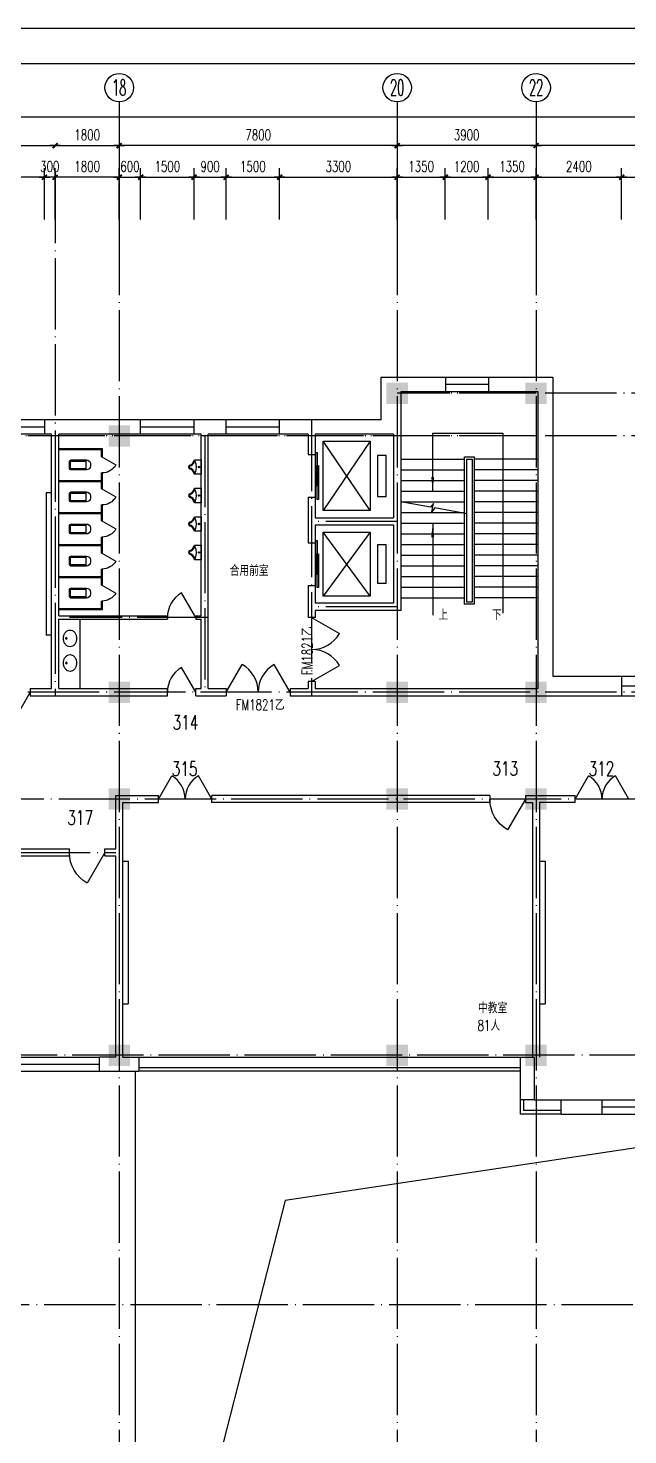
# Model space of a CAD drawing. Extents: x 165127 to 1058185, y 60808 to 144908.
# Drawn here: x 606967 to 623798, y 105391 to 144908 of the extents above; entities that cross this region are included whole.
import ezdxf
from ezdxf.enums import TextEntityAlignment as Align

# ---------------------------------------------------------------- set-up
doc = ezdxf.new("R2010")
doc.units = 0
doc.header["$LTSCALE"] = 1000
doc.linetypes.add('DOTE', pattern=[2.42, 2, -0.2, 0.02, -0.2])
doc.layers.get('0').update_dxf_attribs({"linetype": 'CONTINUOUS'})
doc.layers.get('DEFPOINTS').update_dxf_attribs({"linetype": 'CONTINUOUS'})
for name, color, linetype in [('AXIS', 3, 'CONTINUOUS'), ('AXIS_TEXT', 7, 'CONTINUOUS'), ('COLUMN', 7, 'CONTINUOUS'), ('DOTE', 1, 'DOTE'), ('LVTRY', 6, 'CONTINUOUS'), ('LVTRY_WINDOW', 7, 'CONTINUOUS'), ('PUB_DIM', 3, 'CONTINUOUS'), ('PUB_TEXT', 7, 'CONTINUOUS'), ('ROOF', 4, 'CONTINUOUS'), ('STAIR', 3, 'CONTINUOUS'), ('WALL', 255, 'CONTINUOUS'), ('WINDOW', 2, 'CONTINUOUS'), ('WINDOW_TEXT', 7, 'CONTINUOUS'), ('面积注记', 7, 'CONTINUOUS')]:
    doc.layers.add(name, color=color, linetype=linetype)
doc.styles.add('_HZTXT', font='romans.shx', dxfattribs={"width": 0.7, "bigfont": 'z.shx'})
doc.styles.add('COMPLEX', font='COMPLEX')
doc.styles.add('DIM_FONT', font='SIMPLEX.shx', dxfattribs={"width": 0.7})
doc.styles.add('SIMPLEX', font='SIMPLEX.SHX')
doc.dimstyles.new('AXIS', dxfattribs={"dimtxt": 300, "dimasz": 1, "dimexe": 250, "dimexo": 300, "dimgap": 150, "dimtad": 1, "dimdec": 0, "dimdsep": 46, "dimtxsty": 'DIM_FONT', "dimblk": '_DIMX', "dimcen": 2.5, "dimse1": 1, "dimse2": 1, "dimclrt": 7, "dimadec": 0, "dimazin": 0, "dimtfac": 1, "dimtdec": 0, "dimtix": 1, "dimtmove": 2, "dimatfit": 3, "dimldrblk": '_DIMX', "dimfxl": 1, "dimarcsym": 0})
doc.dimstyles.new('DIMB', dxfattribs={"dimtxt": 300, "dimasz": 1, "dimexe": 250, "dimexo": 300, "dimgap": 150, "dimtad": 1, "dimdec": 0, "dimdsep": 46, "dimtxsty": 'DIM_FONT', "dimblk": '_DIMX', "dimcen": 2.5, "dimse2": 1, "dimclrt": 7, "dimadec": 0, "dimazin": 0, "dimtfac": 1, "dimtdec": 0, "dimtix": 1, "dimtmove": 2, "dimatfit": 3, "dimldrblk": '_DIMX', "dimfxl": 1, "dimarcsym": 0})
doc.dimstyles.new('DIMN', dxfattribs={"dimtxt": 300, "dimasz": 1, "dimexe": 250, "dimexo": 300, "dimgap": 150, "dimtad": 1, "dimdec": 0, "dimdsep": 46, "dimtxsty": 'DIM_FONT', "dimblk": '_DIMX', "dimcen": 2.5, "dimclrt": 7, "dimadec": 0, "dimazin": 0, "dimtfac": 1, "dimtdec": 0, "dimtix": 1, "dimtmove": 2, "dimatfit": 3, "dimldrblk": '_DIMX', "dimfxl": 1, "dimarcsym": 0})

# ---------------------------------------------------------------- blocks, each defined once
blk = doc.blocks.new('_DBLK')
blk.add_line((-0.5, 0), (0, -0.866))
blk.add_arc((-0.5, 0), 1, 300, 0)
at = {"layer": 'WINDOW_TEXT', "style": 'SIMPLEX', "flags": 9}
blk.add_attdef('A', text='', height=1, dxfattribs=at).set_placement((0, 1.5), align=Align.MIDDLE)
blk = doc.blocks.new('_FZH')
blk.add_solid([(-0.5, -0.5), (0.5, -0.5), (-0.5, 0.5), (0.5, 0.5)])
blk = doc.blocks.new('_LV8')
for p, q in [((-205, 0), (205, 0)), ((-205, -191), (-205, 0)), ((205, 0), (205, -191))]:
    blk.add_line(p, q)
blk.add_circle((0, -60), 20)
for centre, radius, start, end in [((-243, -391), 203, 19.2639, 79.2894), ((-152, -175), 10, 114.1084, 248.1394), ((5, -526), 395, 66.6675, 114.1084), ((-243, -401), 233, 19.2639, 68.1394), ((0, -306), 54, 199.2639, 269.7777), ((0, -316), 24, 199.2639, 269.4998), ((0, -306), 54, 270.2223, 340.7361), ((0, -316), 24, 270.5002, 340.7361), ((243, -401), 233, 110.4941, 160.7361), ((243, -391), 203, 100.7106, 160.7361), ((158, -173), 10, 290.4941, 66.6675)]:
    blk.add_arc(centre, radius, start, end)
blk = doc.blocks.new('_LV6')
for p, q in [((-140, -340), (-140, -780)), ((-110, -340), (-110, -770)), ((100, -300), (-100, -300)), ((100, -330), (-100, -330)), ((110, -770), (110, -340)), ((140, -780), (140, -340)), ((140, -770), (-140, -770)), ((-30, -890), (30, -890))]:
    blk.add_line(p, q)
for centre, radius, start, end in [((-100, -340), 40, 90, 180), ((-100, -340), 10, 90, 180), ((100, -340), 40, 0, 90), ((100, -340), 10, 0, 90), ((-30, -780), 110, 180, 270), ((30, -780), 110, 270, 0)]:
    blk.add_arc(centre, radius, start, end)
blk = doc.blocks.new('_LV4')
blk.add_lwpolyline([(0, -520, 0.078966), (92, -505, 0.088152), (166, -466, 0.105269), (218, -403, 0.121685), (235, -335, 0.121685), (218, -267, 0.105269), (166, -204, 0.088152), (92, -165, 0.078966), (0, -150, 0.078966), (-92, -165, 0.088152), (-166, -204, 0.105269), (-218, -267, 0.121685), (-235, -335, 0.121685), (-218, -403, 0.105269), (-166, -466, 0.088152), (-92, -505, 0.078966)], format="xyb", close=True)
blk.add_circle((0, -230), 20)
blk = doc.blocks.new('_DBLK1')
for p, q in [((-0.5, 0), (-0.25, -0.433)), ((0.5, 0), (0.25, -0.433))]:
    blk.add_line(p, q)
for centre, start, end in [((-0.5, 0), 300, 0), ((0.5, 0), 180, 240)]:
    blk.add_arc(centre, 0.5, start, end)
at = {"layer": 'WINDOW_TEXT', "style": 'SIMPLEX', "flags": 9}
blk.add_attdef('A', text='', height=1, dxfattribs=at).set_placement((0, 1.5), align=Align.MIDDLE)
blk = doc.blocks.new('_LIFTD')
for points in [[(-0.548, -0.602), (-0.548, -0.774), (0.241, -0.774), (0.241, -0.602), (-0.548, -0.602)], [(-0.241, -0.784), (-0.241, -0.955), (0.548, -0.955), (0.548, -0.784), (-0.241, -0.784)]]:
    blk.add_lwpolyline(points)
blk = doc.blocks.new('A$C34131D43')
at = {"color": 243}
blk.add_line((0, 84100), (160900, 84100), dxfattribs=at)
at = {"color": 244}
blk.add_line((159900, 83100), (2500, 83100), dxfattribs=at)
blk = doc.blocks.new('_AXISO')
blk.add_circle((0, 0), 0.5)
at = {"layer": 'AXIS_TEXT', "style": 'COMPLEX', "width": 1.041667}
blk.add_attdef('A', text='', height=0.56, dxfattribs=at).set_placement((-0.25, -0.28), (0.25, -0.28), align=Align.FIT)
blk = doc.blocks.new('_DIMX')
blk.add_line((-150, 0), (150, 0))
at = {"const_width": 50}
blk.add_lwpolyline([(-70, -70), (70, 70)], dxfattribs=at)
blk = doc.blocks.new('*D608')
at = {"color": 0, "linetype": 'ByBlock'}
blk.add_line((715428, 196199), (707630, 196199), dxfattribs=at)
at = {"layer": 'DEFPOINTS', "color": 0, "linetype": 'ByBlock'}
for p in [(707629, 196199), (707629, 193999), (715429, 193999)]:
    blk.add_point(p, dxfattribs=at)
at = {"color": 0, "linetype": 'ByBlock', "rotation": 180}
blk.add_blockref('_DIMX', (707629, 196199), dxfattribs=at)
at = {"color": 0, "linetype": 'ByBlock'}
blk.add_blockref('_DIMX', (715429, 196199), dxfattribs=at)
at = {"color": 7, "linetype": 'ByBlock', "insert": (711529, 196499), "char_height": 300, "attachment_point": 5, "style": 'DIM_FONT'}
blk.add_mtext('7800', dxfattribs=at)
blk = doc.blocks.new('*D609')
at = {"color": 0, "linetype": 'ByBlock'}
blk.add_line((707628, 196199), (703730, 196199), dxfattribs=at)
at = {"layer": 'DEFPOINTS', "color": 0, "linetype": 'ByBlock'}
for p in [(703729, 196199), (703729, 193999), (707629, 193999)]:
    blk.add_point(p, dxfattribs=at)
at = {"color": 0, "linetype": 'ByBlock', "rotation": 180}
blk.add_blockref('_DIMX', (703729, 196199), dxfattribs=at)
at = {"color": 0, "linetype": 'ByBlock'}
blk.add_blockref('_DIMX', (707629, 196199), dxfattribs=at)
at = {"color": 7, "linetype": 'ByBlock', "insert": (705679, 196499), "char_height": 300, "attachment_point": 5, "style": 'DIM_FONT'}
blk.add_mtext('3900', dxfattribs=at)
blk = doc.blocks.new('*D610')
at = {"color": 0, "linetype": 'ByBlock'}
blk.add_line((703728, 196199), (695930, 196199), dxfattribs=at)
at = {"layer": 'DEFPOINTS', "color": 0, "linetype": 'ByBlock'}
for p in [(695929, 196199), (695929, 193999), (703729, 193999)]:
    blk.add_point(p, dxfattribs=at)
at = {"color": 0, "linetype": 'ByBlock', "rotation": 180}
blk.add_blockref('_DIMX', (695929, 196199), dxfattribs=at)
at = {"color": 0, "linetype": 'ByBlock'}
blk.add_blockref('_DIMX', (703729, 196199), dxfattribs=at)
at = {"color": 7, "linetype": 'ByBlock', "insert": (699829, 196499), "char_height": 300, "attachment_point": 5, "style": 'DIM_FONT'}
blk.add_mtext('7800', dxfattribs=at)
blk = doc.blocks.new('*D621')
at = {"color": 0, "linetype": 'ByBlock'}
for p, q in [((620479, 194299), (620479, 197249)), ((746779, 194299), (746779, 197249)), ((746778, 196999), (620480, 196999))]:
    blk.add_line(p, q, dxfattribs=at)
at = {"layer": 'DEFPOINTS', "color": 0, "linetype": 'ByBlock'}
for p in [(620479, 196999), (620479, 193999), (746779, 193999)]:
    blk.add_point(p, dxfattribs=at)
at = {"color": 0, "linetype": 'ByBlock', "rotation": 180}
blk.add_blockref('_DIMX', (620479, 196999), dxfattribs=at)
at = {"color": 0, "linetype": 'ByBlock'}
blk.add_blockref('_DIMX', (746779, 196999), dxfattribs=at)
at = {"color": 7, "linetype": 'ByBlock', "insert": (683629, 197299), "char_height": 300, "attachment_point": 5, "style": 'DIM_FONT'}
blk.add_mtext('126300', dxfattribs=at)
blk = doc.blocks.new('*D702')
at = {"color": 0, "linetype": 'ByBlock'}
blk.add_line((688130, 196199), (694128, 196199), dxfattribs=at)
at = {"layer": 'DEFPOINTS', "color": 0, "linetype": 'ByBlock'}
for p in [(694129, 196199), (688129, 193999), (694129, 193999)]:
    blk.add_point(p, dxfattribs=at)
at = {"color": 0, "linetype": 'ByBlock', "rotation": 180}
blk.add_blockref('_DIMX', (688129, 196199), dxfattribs=at)
at = {"color": 0, "linetype": 'ByBlock'}
blk.add_blockref('_DIMX', (694129, 196199), dxfattribs=at)
at = {"color": 7, "linetype": 'ByBlock', "insert": (691129, 196499), "char_height": 300, "attachment_point": 5, "style": 'DIM_FONT'}
blk.add_mtext('6000', dxfattribs=at)
blk = doc.blocks.new('*D703')
at = {"color": 0, "linetype": 'ByBlock'}
blk.add_line((694130, 196199), (695928, 196199), dxfattribs=at)
at = {"layer": 'DEFPOINTS', "color": 0, "linetype": 'ByBlock'}
for p in [(695929, 196199), (694129, 193999), (695929, 193999)]:
    blk.add_point(p, dxfattribs=at)
at = {"color": 0, "linetype": 'ByBlock', "rotation": 180}
blk.add_blockref('_DIMX', (694129, 196199), dxfattribs=at)
at = {"color": 0, "linetype": 'ByBlock'}
blk.add_blockref('_DIMX', (695929, 196199), dxfattribs=at)
at = {"color": 7, "linetype": 'ByBlock', "insert": (695029, 196499), "char_height": 300, "attachment_point": 5, "style": 'DIM_FONT'}
blk.add_mtext('1800', dxfattribs=at)
blk = doc.blocks.new('*D704')
at = {"color": 0, "linetype": 'ByBlock'}
for p, q in [((695928, 195313), (694130, 195313)), ((695929, 194122), (695929, 195563))]:
    blk.add_line(p, q, dxfattribs=at)
at = {"layer": 'DEFPOINTS', "color": 0, "linetype": 'ByBlock'}
for p in [(694129, 195313), (694129, 193822), (695929, 193822)]:
    blk.add_point(p, dxfattribs=at)
at = {"color": 0, "linetype": 'ByBlock', "rotation": 180}
blk.add_blockref('_DIMX', (694129, 195313), dxfattribs=at)
at = {"color": 0, "linetype": 'ByBlock'}
blk.add_blockref('_DIMX', (695929, 195313), dxfattribs=at)
at = {"color": 7, "linetype": 'ByBlock', "insert": (695029, 195613), "char_height": 300, "attachment_point": 5, "style": 'DIM_FONT'}
blk.add_mtext('1800', dxfattribs=at)
blk = doc.blocks.new('*D705')
at = {"color": 0, "linetype": 'ByBlock'}
for p, q in [((696529, 194122), (696529, 195563)), ((696530, 195313), (698028, 195313)), ((698029, 194122), (698029, 195563))]:
    blk.add_line(p, q, dxfattribs=at)
at = {"layer": 'DEFPOINTS', "color": 0, "linetype": 'ByBlock'}
for p in [(698029, 195313), (696529, 193822), (698029, 193822)]:
    blk.add_point(p, dxfattribs=at)
at = {"color": 0, "linetype": 'ByBlock', "rotation": 180}
blk.add_blockref('_DIMX', (696529, 195313), dxfattribs=at)
at = {"color": 0, "linetype": 'ByBlock'}
blk.add_blockref('_DIMX', (698029, 195313), dxfattribs=at)
at = {"color": 7, "linetype": 'ByBlock', "insert": (697279, 195613), "char_height": 300, "attachment_point": 5, "style": 'DIM_FONT'}
blk.add_mtext('1500', dxfattribs=at)
blk = doc.blocks.new('*D706')
at = {"color": 0, "linetype": 'ByBlock'}
for p, q in [((698029, 194122), (698029, 195563)), ((698030, 195313), (698928, 195313)), ((698929, 194122), (698929, 195563))]:
    blk.add_line(p, q, dxfattribs=at)
at = {"layer": 'DEFPOINTS', "color": 0, "linetype": 'ByBlock'}
for p in [(698929, 195313), (698029, 193822), (698929, 193822)]:
    blk.add_point(p, dxfattribs=at)
at = {"color": 0, "linetype": 'ByBlock', "rotation": 180}
blk.add_blockref('_DIMX', (698029, 195313), dxfattribs=at)
at = {"color": 0, "linetype": 'ByBlock'}
blk.add_blockref('_DIMX', (698929, 195313), dxfattribs=at)
at = {"color": 7, "linetype": 'ByBlock', "insert": (698479, 195613), "char_height": 300, "attachment_point": 5, "style": 'DIM_FONT'}
blk.add_mtext('900', dxfattribs=at)
blk = doc.blocks.new('*D707')
at = {"color": 0, "linetype": 'ByBlock'}
for p, q in [((698929, 194122), (698929, 195563)), ((698930, 195313), (700428, 195313)), ((700429, 194122), (700429, 195563))]:
    blk.add_line(p, q, dxfattribs=at)
at = {"layer": 'DEFPOINTS', "color": 0, "linetype": 'ByBlock'}
for p in [(700429, 195313), (698929, 193822), (700429, 193822)]:
    blk.add_point(p, dxfattribs=at)
at = {"color": 0, "linetype": 'ByBlock', "rotation": 180}
blk.add_blockref('_DIMX', (698929, 195313), dxfattribs=at)
at = {"color": 0, "linetype": 'ByBlock'}
blk.add_blockref('_DIMX', (700429, 195313), dxfattribs=at)
at = {"color": 7, "linetype": 'ByBlock', "insert": (699679, 195613), "char_height": 300, "attachment_point": 5, "style": 'DIM_FONT'}
blk.add_mtext('1500', dxfattribs=at)
blk = doc.blocks.new('*D708')
at = {"color": 0, "linetype": 'ByBlock'}
for p, q in [((700429, 194122), (700429, 195563)), ((700430, 195313), (703728, 195313)), ((703729, 194122), (703729, 195563))]:
    blk.add_line(p, q, dxfattribs=at)
at = {"layer": 'DEFPOINTS', "color": 0, "linetype": 'ByBlock'}
for p in [(703729, 195313), (700429, 193822), (703729, 193822)]:
    blk.add_point(p, dxfattribs=at)
at = {"color": 0, "linetype": 'ByBlock', "rotation": 180}
blk.add_blockref('_DIMX', (700429, 195313), dxfattribs=at)
at = {"color": 0, "linetype": 'ByBlock'}
blk.add_blockref('_DIMX', (703729, 195313), dxfattribs=at)
at = {"color": 7, "linetype": 'ByBlock', "insert": (702079, 195613), "char_height": 300, "attachment_point": 5, "style": 'DIM_FONT'}
blk.add_mtext('3300', dxfattribs=at)
blk = doc.blocks.new('*D709')
at = {"color": 0, "linetype": 'ByBlock'}
for p, q in [((703729, 194122), (703729, 195563)), ((703730, 195313), (705078, 195313)), ((705079, 194122), (705079, 195563))]:
    blk.add_line(p, q, dxfattribs=at)
at = {"layer": 'DEFPOINTS', "color": 0, "linetype": 'ByBlock'}
for p in [(705079, 195313), (703729, 193822), (705079, 193822)]:
    blk.add_point(p, dxfattribs=at)
at = {"color": 0, "linetype": 'ByBlock', "rotation": 180}
blk.add_blockref('_DIMX', (703729, 195313), dxfattribs=at)
at = {"color": 0, "linetype": 'ByBlock'}
blk.add_blockref('_DIMX', (705079, 195313), dxfattribs=at)
at = {"color": 7, "linetype": 'ByBlock', "insert": (704404, 195613), "char_height": 300, "attachment_point": 5, "style": 'DIM_FONT'}
blk.add_mtext('1350', dxfattribs=at)
blk = doc.blocks.new('*D710')
at = {"color": 0, "linetype": 'ByBlock'}
for p, q in [((705079, 194122), (705079, 195563)), ((705080, 195313), (706278, 195313)), ((706279, 194122), (706279, 195563))]:
    blk.add_line(p, q, dxfattribs=at)
at = {"layer": 'DEFPOINTS', "color": 0, "linetype": 'ByBlock'}
for p in [(706279, 195313), (705079, 193822), (706279, 193822)]:
    blk.add_point(p, dxfattribs=at)
at = {"color": 0, "linetype": 'ByBlock', "rotation": 180}
blk.add_blockref('_DIMX', (705079, 195313), dxfattribs=at)
at = {"color": 0, "linetype": 'ByBlock'}
blk.add_blockref('_DIMX', (706279, 195313), dxfattribs=at)
at = {"color": 7, "linetype": 'ByBlock', "insert": (705679, 195613), "char_height": 300, "attachment_point": 5, "style": 'DIM_FONT'}
blk.add_mtext('1200', dxfattribs=at)
blk = doc.blocks.new('*D711')
at = {"color": 0, "linetype": 'ByBlock'}
for p, q in [((706279, 194122), (706279, 195563)), ((706280, 195313), (707628, 195313)), ((707629, 194122), (707629, 195563))]:
    blk.add_line(p, q, dxfattribs=at)
at = {"layer": 'DEFPOINTS', "color": 0, "linetype": 'ByBlock'}
for p in [(707629, 195313), (706279, 193822), (707629, 193822)]:
    blk.add_point(p, dxfattribs=at)
at = {"color": 0, "linetype": 'ByBlock', "rotation": 180}
blk.add_blockref('_DIMX', (706279, 195313), dxfattribs=at)
at = {"color": 0, "linetype": 'ByBlock'}
blk.add_blockref('_DIMX', (707629, 195313), dxfattribs=at)
at = {"color": 7, "linetype": 'ByBlock', "insert": (706954, 195613), "char_height": 300, "attachment_point": 5, "style": 'DIM_FONT'}
blk.add_mtext('1350', dxfattribs=at)
blk = doc.blocks.new('*D712')
at = {"color": 0, "linetype": 'ByBlock'}
for p, q in [((707629, 194122), (707629, 195563)), ((707630, 195313), (710028, 195313)), ((710029, 194122), (710029, 195563))]:
    blk.add_line(p, q, dxfattribs=at)
at = {"layer": 'DEFPOINTS', "color": 0, "linetype": 'ByBlock'}
for p in [(710029, 195313), (707629, 193822), (710029, 193822)]:
    blk.add_point(p, dxfattribs=at)
at = {"color": 0, "linetype": 'ByBlock', "rotation": 180}
blk.add_blockref('_DIMX', (707629, 195313), dxfattribs=at)
at = {"color": 0, "linetype": 'ByBlock'}
blk.add_blockref('_DIMX', (710029, 195313), dxfattribs=at)
at = {"color": 7, "linetype": 'ByBlock', "insert": (708829, 195613), "char_height": 300, "attachment_point": 5, "style": 'DIM_FONT'}
blk.add_mtext('2400', dxfattribs=at)
blk = doc.blocks.new('*D713')
at = {"color": 0, "linetype": 'ByBlock'}
for p, q in [((710029, 194122), (710029, 195563)), ((710030, 195313), (714228, 195313)), ((714229, 194122), (714229, 195563))]:
    blk.add_line(p, q, dxfattribs=at)
at = {"layer": 'DEFPOINTS', "color": 0, "linetype": 'ByBlock'}
for p in [(714229, 195313), (710029, 193822), (714229, 193822)]:
    blk.add_point(p, dxfattribs=at)
at = {"color": 0, "linetype": 'ByBlock', "rotation": 180}
blk.add_blockref('_DIMX', (710029, 195313), dxfattribs=at)
at = {"color": 0, "linetype": 'ByBlock'}
blk.add_blockref('_DIMX', (714229, 195313), dxfattribs=at)
at = {"color": 7, "linetype": 'ByBlock', "insert": (712129, 195613), "char_height": 300, "attachment_point": 5, "style": 'DIM_FONT'}
blk.add_mtext('4200', dxfattribs=at)
blk = doc.blocks.new('*D733')
at = {"color": 0, "linetype": 'ByBlock'}
for p, q in [((695928, 195313), (695927, 195313)), ((695929, 195313), (696529, 195313)), ((696530, 195313), (696531, 195313))]:
    blk.add_line(p, q, dxfattribs=at)
at = {"layer": 'DEFPOINTS', "color": 0, "linetype": 'ByBlock'}
for p in [(696529, 195313), (695929, 193822), (696529, 193822)]:
    blk.add_point(p, dxfattribs=at)
at = {"color": 0, "linetype": 'ByBlock'}
blk.add_blockref('_DIMX', (695929, 195313), dxfattribs=at)
at = {"color": 0, "linetype": 'ByBlock', "rotation": 180}
blk.add_blockref('_DIMX', (696529, 195313), dxfattribs=at)
at = {"color": 7, "linetype": 'ByBlock', "insert": (696229, 195613), "char_height": 300, "attachment_point": 5, "style": 'DIM_FONT'}
blk.add_mtext('600', dxfattribs=at)
blk = doc.blocks.new('*D735')
at = {"color": 0, "linetype": 'ByBlock'}
for p, q in [((876468, 140721), (876467, 140721)), ((876469, 139530), (876469, 140971)), ((876769, 140721), (876469, 140721)), ((876769, 139530), (876769, 140971)), ((876770, 140721), (876771, 140721))]:
    blk.add_line(p, q, dxfattribs=at)
at = {"layer": 'DEFPOINTS', "color": 0, "linetype": 'ByBlock'}
for p in [(876469, 140721), (876469, 139230), (876769, 139230)]:
    blk.add_point(p, dxfattribs=at)
at = {"color": 0, "linetype": 'ByBlock'}
blk.add_blockref('_DIMX', (876469, 140721), dxfattribs=at)
at = {"color": 0, "linetype": 'ByBlock', "rotation": 180}
blk.add_blockref('_DIMX', (876769, 140721), dxfattribs=at)
at = {"color": 7, "linetype": 'ByBlock', "insert": (876619, 141021), "char_height": 300, "attachment_point": 5, "style": 'DIM_FONT'}
blk.add_mtext('300', dxfattribs=at)
blk = doc.blocks.new('_WBLK')
for p, q in [((-0.5, 0.5), (0.5, 0.5)), ((-0.5, 0), (0.5, 0)), ((-0.5, -0.5), (0.5, -0.5))]:
    blk.add_line(p, q)
at = {"layer": 'WINDOW_TEXT', "style": 'SIMPLEX', "flags": 9}
blk.add_attdef('A', text='', height=1, dxfattribs=at).set_placement((0, 1.5), align=Align.MIDDLE)
blk = doc.blocks.new('_ARROW')
blk.add_solid([(0, 0), (-1, 0.1), (-1, -0.1)])
blk = doc.blocks.new('*D886')
at = {"color": 0, "linetype": 'ByBlock'}
for p, q in [((872569, 139530), (872569, 140971)), ((876468, 140721), (872570, 140721)), ((876469, 139530), (876469, 140971))]:
    blk.add_line(p, q, dxfattribs=at)
at = {"layer": 'DEFPOINTS', "color": 0, "linetype": 'ByBlock'}
for p in [(872569, 140721), (872569, 139230), (876469, 139230)]:
    blk.add_point(p, dxfattribs=at)
at = {"color": 0, "linetype": 'ByBlock', "rotation": 180}
blk.add_blockref('_DIMX', (872569, 140721), dxfattribs=at)
at = {"color": 0, "linetype": 'ByBlock'}
blk.add_blockref('_DIMX', (876469, 140721), dxfattribs=at)
at = {"color": 7, "linetype": 'ByBlock', "insert": (874519, 141021), "char_height": 300, "attachment_point": 5, "style": 'DIM_FONT'}
blk.add_mtext('3900', dxfattribs=at)

msp = doc.modelspace()

# ---------------------------------------------------------------- linework, layer by layer
at = {"layer": 'AXIS'}
for p, q in [((609523.4, 142836.6), (609523.4, 139407.6)), ((617323.4, 142836.6), (617323.4, 139407.6)), ((621223.4, 142836.6), (621223.4, 139407.6))]:
    msp.add_line(p, q, dxfattribs=at)
at = {"layer": 'DOTE'}
for p, q in [((607723.4, 140865.6), (607723.4, 126153.1)), ((609523.4, 139407.6), (609523.4, 71351.8)), ((617323.4, 139407.6), (617323.4, 71084.4)), ((621223.4, 139407.6), (621223.4, 71084.4)), ((621223.4, 134653.1), (617323.4, 134653.1)), ((664620, 134653.1), (617323.4, 134653.1)), ((614923.4, 133903.1), (614923.4, 126153.1)), ((621223.4, 133453.1), (597223.4, 133453.1)), ((664620, 133453.1), (597223.4, 133453.1)), ((611923.4, 133453.1), (611923.4, 126253.1)), ((617323.4, 131053.1), (614923.4, 131053.1)), ((617323.4, 128653.1), (614923.4, 128653.1)), ((612023.4, 128353.1), (608123.4, 128353.1)), ((664620, 126253.1), (597223.4, 126253.1)), ((646123.4, 123253.1), (597223.4, 123253.1)), ((584923.4, 121753.1), (609423.4, 121753.1)), ((636823.4, 116053.1), (597223.4, 116053.1)), ((529976.8, 109053.1), (664620, 109053.1))]:
    msp.add_line(p, q, dxfattribs=at)
at = {"layer": 'LVTRY'}
for p, q in [((607823.4, 133103.1), (609053.4, 133103.1)), ((607823.4, 133073.1), (609023.4, 133073.1)), ((609023.4, 132863.1), (609023.4, 133073.1)), ((609023.4, 132863.1), (609053.4, 132863.1)), ((609053.4, 132863.1), (609053.4, 133103.1)), ((609023.4, 132413.1), (609053.4, 132413.1)), ((609023.4, 132203.1), (609023.4, 132413.1)), ((609053.4, 131963.1), (609053.4, 132413.1)), ((607823.4, 132203.1), (609023.4, 132203.1)), ((607823.4, 132173.1), (609023.4, 132173.1)), ((609023.4, 131963.1), (609023.4, 132173.1)), ((609023.4, 131963.1), (609053.4, 131963.1)), ((607823.4, 131303.1), (609023.4, 131303.1)), ((607823.4, 131273.1), (609023.4, 131273.1)), ((609023.4, 131303.1), (609023.4, 131513.1)), ((609023.4, 131513.1), (609053.4, 131513.1)), ((609023.4, 131063.1), (609023.4, 131273.1)), ((609053.4, 131063.1), (609053.4, 131513.1)), ((609023.4, 131063.1), (609053.4, 131063.1)), ((609023.4, 130403.1), (609023.4, 130613.1)), ((609023.4, 130613.1), (609053.4, 130613.1)), ((609053.4, 130403.1), (609053.4, 130613.1)), ((609053.4, 130163.1), (609053.4, 130613.1)), ((607823.4, 130403.1), (609023.4, 130403.1)), ((607823.4, 130373.1), (609023.4, 130373.1)), ((609023.4, 130163.1), (609023.4, 130373.1)), ((609023.4, 130163.1), (609053.4, 130163.1)), ((609023.4, 129503.1), (609023.4, 129713.1)), ((609023.4, 129713.1), (609053.4, 129713.1)), ((609053.4, 129503.1), (609053.4, 129713.1)), ((609053.4, 129263.1), (609053.4, 129713.1)), ((607823.4, 129503.1), (609023.4, 129503.1)), ((607823.4, 129473.1), (609023.4, 129473.1)), ((609023.4, 129263.1), (609023.4, 129473.1)), ((609023.4, 129263.1), (609053.4, 129263.1)), ((607823.4, 128603.1), (609023.4, 128603.1)), ((607823.4, 128573.1), (609053.4, 128573.1)), ((609023.4, 128603.1), (609023.4, 128813.1)), ((609023.4, 128813.1), (609053.4, 128813.1)), ((609053.4, 128573.1), (609053.4, 128813.1)), ((608423.4, 126353.1), (608423.4, 128303.1))]:
    msp.add_line(p, q, dxfattribs=at)
at = {"layer": 'PUB_DIM'}
for points in [[(618320.6, 131903.1), (618320.6, 133528.4), (620285.4, 133528.4), (620285.4, 128476.1)], [(618320.6, 131003.1), (618320.6, 128419.4)]]:
    msp.add_lwpolyline(points, dxfattribs=at)
at = {"layer": 'ROOF'}
msp.add_line((609973.1, 115603.1), (609973.1, 85003.1), dxfattribs=at)
at = {"layer": 'STAIR'}
for p, q in [((615243.4, 133303.1), (616563.4, 133303.1)), ((616563.4, 133303.1), (615243.4, 131353.1)), ((616563.4, 131353.1), (615243.4, 133303.1)), ((615243.4, 131353.1), (615243.4, 133303.1)), ((616563.4, 133303.1), (616563.4, 131353.1)), ((615023.4, 132928.1), (615023.4, 131728.1)), ((616783.4, 131740.6), (616783.4, 132915.6)), ((616783.4, 132915.6), (617003.4, 132915.6)), ((617003.4, 132915.6), (617003.4, 131740.6)), ((617425.6, 132803.1), (619215.6, 132803.1)), ((619215.6, 128724.9), (619215.6, 132863.1)), ((619215.6, 132863.1), (619485.6, 132863.1)), ((619275.6, 128784.9), (619275.6, 132803.1)), ((619275.6, 132803.1), (619425.6, 132803.1)), ((619425.6, 132803.1), (619425.6, 128784.9)), ((619485.6, 132863.1), (619485.6, 128724.9)), ((621275.6, 132803.1), (619485.6, 132803.1)), ((617425.6, 132503.1), (619215.6, 132503.1)), ((621275.6, 132503.1), (619485.6, 132503.1)), ((617425.6, 132203.1), (619215.6, 132203.1)), ((621275.6, 132203.1), (619485.6, 132203.1)), ((617003.4, 131740.6), (616783.4, 131740.6)), ((618260.5, 131450.1), (617423.4, 131600.6)), ((617425.6, 131903.1), (619215.6, 131903.1)), ((617425.6, 131603.1), (619215.6, 131603.1)), ((621275.6, 131903.1), (619485.6, 131903.1)), ((621275.6, 131603.1), (619485.6, 131603.1)), ((616563.4, 131353.1), (615243.4, 131353.1)), ((617425.6, 131303.1), (619215.6, 131303.1)), ((618340.7, 131557.6), (618260.5, 131450.1)), ((618298.3, 131321.4), (618340.7, 131557.6)), ((618378.6, 131428.9), (618298.3, 131321.4)), ((619275.6, 131267.6), (618378.6, 131428.9)), ((621275.6, 131303.1), (619485.6, 131303.1)), ((617425.6, 131003.1), (619215.6, 131003.1)), ((621275.6, 131003.1), (619485.6, 131003.1)), ((615023.4, 130453.1), (615023.4, 129253.1)), ((616563.4, 130753.1), (615243.4, 128953.1)), ((616563.4, 128953.1), (615243.4, 130753.1)), ((615243.4, 128953.1), (615243.4, 130753.1)), ((615243.4, 130753.1), (616563.4, 130753.1)), ((616563.4, 130753.1), (616563.4, 128953.1)), ((617425.6, 130703.1), (619215.6, 130703.1)), ((621275.6, 130703.1), (619485.6, 130703.1)), ((616783.4, 129303.1), (616783.4, 130403.1)), ((616783.4, 130403.1), (617003.4, 130403.1)), ((617003.4, 130403.1), (617003.4, 129303.1)), ((617425.6, 130403.1), (619215.6, 130403.1)), ((617425.6, 130103.1), (619215.6, 130103.1)), ((621275.6, 130403.1), (619485.6, 130403.1)), ((621275.6, 130103.1), (619485.6, 130103.1)), ((617425.6, 129803.1), (619215.6, 129803.1)), ((621275.6, 129803.1), (619485.6, 129803.1)), ((617003.4, 129303.1), (616783.4, 129303.1)), ((617425.6, 129503.1), (619215.6, 129503.1)), ((621275.6, 129503.1), (619485.6, 129503.1)), ((616563.4, 128953.1), (615243.4, 128953.1)), ((617425.6, 129203.1), (619215.6, 129203.1)), ((617425.6, 128903.1), (619215.6, 128903.1)), ((621275.6, 129203.1), (619485.6, 129203.1)), ((621275.6, 128903.1), (619485.6, 128903.1)), ((619485.6, 128724.9), (619215.6, 128724.9)), ((619425.6, 128784.9), (619275.6, 128784.9))]:
    msp.add_line(p, q, dxfattribs=at)
msp.add_lwpolyline([(645673.4, 116703.1), (614181.3, 111978), (609973.4, 95503.1)], dxfattribs=at)
at = {"layer": 'WALL'}
for p, q in [((616873.4, 133903.1), (616873.4, 135103.1)), ((616873.4, 135103.1), (618683, 135103.1)), ((618683, 135103.1), (618683, 134703.1)), ((619883, 135103.1), (621692.6, 135103.1)), ((619883, 135103.1), (619883, 134703.1)), ((621692.6, 135103.1), (621692.6, 126703.1)), ((617423.4, 134703.1), (617423.4, 128553.1)), ((617423.4, 134703.1), (618683, 134703.1)), ((619883, 134703.1), (621275.6, 134703.1)), ((621275.6, 134703.1), (621275.6, 126353.1)), ((610123.4, 133903.1), (607423.4, 133903.1)), ((607423.4, 133903.1), (607423.4, 133503.1)), ((610123.4, 133503.1), (610123.4, 133903.1)), ((611623.4, 133503.1), (611623.4, 133903.1)), ((612523.4, 133903.1), (611623.4, 133903.1)), ((612523.4, 133503.1), (612523.4, 133903.1)), ((616873.4, 133903.1), (614023.4, 133903.1)), ((614023.4, 133503.1), (614023.4, 133903.1)), ((607623.4, 133503.1), (607423.4, 133503.1)), ((607623.4, 126353.1), (607623.4, 133503.1)), ((607823.4, 128403.1), (607823.4, 133503.1)), ((610123.4, 133503.1), (607823.4, 133503.1)), ((611823.4, 133503.1), (611623.4, 133503.1)), ((611823.4, 128403.1), (611823.4, 133503.1)), ((612023.4, 126353.1), (612023.4, 133503.1)), ((612523.4, 133503.1), (612023.4, 133503.1)), ((614823.4, 133503.1), (614023.4, 133503.1)), ((614823.4, 133503.1), (614823.4, 132928.1)), ((617223.4, 133503.1), (615023.4, 133503.1)), ((615023.4, 133503.1), (615023.4, 132928.1)), ((617223.4, 133503.1), (617223.4, 131153.1)), ((614823.4, 132928.1), (615023.4, 132928.1)), ((614823.4, 131728.1), (614823.4, 130453.1)), ((614823.4, 131728.1), (615023.4, 131728.1)), ((615023.4, 131728.1), (615023.4, 131153.1)), ((615023.4, 131153.1), (617223.4, 131153.1)), ((615023.4, 130953.1), (615023.4, 130453.1)), ((615023.4, 130953.1), (617223.4, 130953.1)), ((617223.4, 130953.1), (617223.4, 128753.1)), ((614823.4, 130453.1), (615023.4, 130453.1)), ((614823.4, 129253.1), (614823.4, 128353.1)), ((614823.4, 129253.1), (615023.4, 129253.1)), ((615023.4, 129253.1), (615023.4, 128753.1)), ((617223.4, 128753.1), (615023.4, 128753.1)), ((615023.4, 128553.1), (615023.4, 128353.1)), ((617423.4, 128553.1), (615023.4, 128553.1)), ((607823.4, 128403.1), (610873.4, 128403.1)), ((607823.4, 126353.1), (607823.4, 128303.1)), ((607823.4, 128303.1), (610873.4, 128303.1)), ((610873.4, 128403.1), (610873.4, 128303.1)), ((611673.4, 128403.1), (611673.4, 128303.1)), ((611673.4, 128403.1), (611823.4, 128403.1)), ((611673.4, 128303.1), (611823.4, 128303.1)), ((611823.4, 126353.1), (611823.4, 128303.1)), ((615023.4, 128353.1), (614823.4, 128353.1)), ((615023.4, 126553.1), (614823.4, 126553.1)), ((614823.4, 126553.1), (614823.4, 126353.1)), ((615025.6, 126553.1), (615025.6, 126353.1)), ((621692.6, 126703.1), (623623.4, 126703.1)), ((623623.4, 126704.3), (623623.4, 126153.1)), ((607023.4, 126353.1), (607023.4, 126153.1)), ((607023.4, 126353.1), (607623.4, 126353.1)), ((607023.4, 126153.1), (607623.4, 126153.1)), ((607623.4, 126153.1), (610873.4, 126153.1)), ((607823.4, 126353.1), (610873.4, 126353.1)), ((610873.4, 126153.1), (610873.4, 126353.1)), ((611673.4, 126153.1), (611673.4, 126353.1)), ((611673.4, 126353.1), (611823.4, 126353.1)), ((611673.4, 126153.1), (612523.4, 126153.1)), ((612023.4, 126353.1), (612523.4, 126353.1)), ((612523.4, 126353.1), (612523.4, 126153.1)), ((614323.4, 126353.1), (614323.4, 126153.1)), ((614323.4, 126353.1), (614823.4, 126353.1)), ((614323.4, 126153.1), (623623.4, 126153.1)), ((615025.6, 126353.1), (621275.6, 126353.1)), ((609423.4, 123353.1), (610623.4, 123353.1)), ((609423.4, 121853.1), (609423.4, 123353.1)), ((610623.4, 123153.1), (610623.4, 123353.1)), ((619923.4, 123353.1), (612123.4, 123353.1)), ((612123.4, 123153.1), (612123.4, 123353.1)), ((619923.4, 123353.1), (619923.4, 123153.1)), ((620923.4, 123353.1), (622323.4, 123353.1)), ((620923.4, 123353.1), (620923.4, 123153.1)), ((622323.4, 123153.1), (622323.4, 123353.1)), ((609623.4, 116003.1), (609623.4, 123153.1)), ((609623.4, 123153.1), (610623.4, 123153.1)), ((619923.4, 123153.1), (612123.4, 123153.1)), ((620923.4, 123153.1), (621123.4, 123153.1)), ((621123.4, 123153.1), (621123.4, 116003.1)), ((621323.4, 123153.1), (621323.4, 116003.1)), ((622323.4, 123153.1), (621323.4, 123153.1)), ((603123.4, 121853.1), (608123.4, 121853.1)), ((608123.4, 121653.1), (608123.4, 121853.1)), ((609123.4, 121853.1), (609423.4, 121853.1)), ((609123.4, 121653.1), (609123.4, 121853.1)), ((603123.4, 121653.1), (608123.4, 121653.1)), ((609123.4, 121653.1), (609423.4, 121653.1)), ((609423.4, 116003.1), (609423.4, 121653.1)), ((609423.4, 116003.1), (608973.4, 116003.1)), ((608973.4, 115603.1), (608973.4, 116003.1)), ((609623.4, 116003.1), (610073.6, 116003.1)), ((610073.6, 116003.1), (610073.6, 115603.1)), ((620773.6, 116003.1), (620773.6, 114803.1)), ((620773.6, 116003.1), (621173.6, 116003.1)), ((621173.6, 116003.1), (621173.6, 114803.1)), ((608973.4, 115603.1), (610073.6, 115603.1)), ((621173.6, 114803.1), (620773.6, 114803.1)), ((621923.6, 114803.1), (623073.6, 114803.1)), ((621923.6, 114403.1), (621923.6, 114803.1)), ((623073.6, 114403.1), (623073.6, 114803.1)), ((621923.6, 114403.1), (623073.6, 114403.1))]:
    msp.add_line(p, q, dxfattribs=at)
at = {"layer": 'WINDOW'}
for p, q in [((607473.4, 131853.1), (607473.4, 127853.1)), ((607623.4, 131853.1), (607473.4, 131853.1)), ((607623.4, 127853.1), (607473.4, 127853.1)), ((609623.4, 121503.1), (609773.4, 121503.1)), ((609773.4, 121503.1), (609773.4, 117503.1)), ((621323.4, 121503.1), (621473.4, 121503.1)), ((621473.4, 121503.1), (621473.4, 117503.1)), ((609623.4, 117503.1), (609773.4, 117503.1)), ((621323.4, 117503.1), (621473.4, 117503.1)), ((610073.6, 116003.1), (620773.6, 116003.1)), ((620773.6, 115703.1), (610073.6, 115703.1)), ((620773.6, 115603.1), (610073.6, 115603.1)), ((620773.6, 114803.1), (620773.6, 114403.1)), ((620873.6, 114803.1), (620873.6, 114503.1)), ((621173.6, 114803.1), (621923.6, 114803.1)), ((621923.6, 114403.1), (620773.6, 114403.1)), ((621923.6, 114503.1), (620873.6, 114503.1))]:
    msp.add_line(p, q, dxfattribs=at)

# ---------------------------------------------------------------- block references
at = {"layer": 'AXIS'}
ref = msp.add_blockref('_AXISO', (609523.4, 143236.6), dxfattribs=dict(at, xscale=800, yscale=800, zscale=800))
ref.add_attrib('A', '18', dxfattribs={"layer": 'AXIS_TEXT', "height": 448, "style": 'COMPLEX', "width": 0.646552}).set_placement((609323.4, 143012.6), (609723.4, 143012.6), align=Align.FIT)
ref = msp.add_blockref('_AXISO', (617323.4, 143236.6), dxfattribs=dict(at, xscale=800, yscale=800, zscale=800))
ref.add_attrib('A', '20', dxfattribs={"layer": 'AXIS_TEXT', "height": 448, "style": 'COMPLEX', "width": 0.551471}).set_placement((617123.4, 143012.6), (617523.4, 143012.6), align=Align.FIT)
ref = msp.add_blockref('_AXISO', (621223.4, 143236.6), dxfattribs=dict(at, xscale=800, yscale=800, zscale=800))
ref.add_attrib('A', '22', dxfattribs={"layer": 'AXIS_TEXT', "height": 448, "style": 'COMPLEX', "width": 0.551471}).set_placement((621023.4, 143012.6), (621423.4, 143012.6), align=Align.FIT)
at = {"layer": 'COLUMN', "xscale": -600, "yscale": 600, "zscale": 600}
for p in [(617323.4, 134653.1), (621223.4, 134653.1), (609523.4, 133453.1), (609523.4, 126253.1), (617323.4, 126253.1), (621223.4, 126253.1), (609523.4, 123253.1), (617323.4, 123253.1), (621223.4, 123253.1), (609523.4, 116053.1), (617323.4, 116053.1), (621223.4, 116053.1)]:
    msp.add_blockref('_FZH', p, dxfattribs=at)
at = {"layer": 'LVTRY', "rotation": 269.9999999999998}
for p in [(611823.4, 132578.8), (611823.4, 131778.8), (611823.4, 130978.8), (611823.4, 130178.8)]:
    msp.add_blockref('_LV8', p, dxfattribs=at)
at = {"layer": 'LVTRY', "xscale": -1, "rotation": 90}
for name, p in [('_LV6', (607823.4, 132638.1)), ('_LV6', (607823.4, 131738.1)), ('_LV6', (607823.4, 130838.1)), ('_LV6', (607823.4, 129938.1)), ('_LV6', (607823.4, 129038.1)), ('_LV4', (607806.9, 127764.2)), ('_LV4', (607806.9, 127074.2))]:
    msp.add_blockref(name, p, dxfattribs=at)
at = {"layer": 'LVTRY_WINDOW', "xscale": -450, "yscale": 450, "zscale": 450, "rotation": 90}
for p in [(609038.4, 132638.1), (609038.4, 131738.1), (609038.4, 130838.1), (609038.4, 129938.1), (609038.4, 129038.1)]:
    msp.add_blockref('_DBLK', p, dxfattribs=at)
at = {"layer": 'PUB_DIM', "xscale": -400, "yscale": 400, "zscale": 400}
for p, rotation in [((618320.6, 131903.1), 90), ((618320.6, 131003.1), 270)]:
    msp.add_blockref('_ARROW', p, dxfattribs=dict(at, rotation=rotation))
at = {"layer": 'WINDOW'}
msp.add_blockref('A$C34131D43', (520972, 60808.1), dxfattribs=at)
for name, p, xscale, yscale, zscale in [('_WBLK', (619283, 134903.1), 1200, 400, 1200), ('_WBLK', (605473.4, 133703.1), -3900, 399.9999999999708, 3900), ('_WBLK', (610873.4, 133703.1), -1500, 400.0000000001164, 1500), ('_WBLK', (613273.4, 133703.1), -1500, 400.0000000001164, 1500), ('_DBLK1', (613423.4, 126253.1), -1800, -1800, 1800), ('_DBLK1', (606423.4, 126253.1), 1200, 1200, 1200), ('_DBLK', (620423.4, 123253.1), -1000, 1000, 1000)]:
    msp.add_blockref(name, p, dxfattribs=dict(at, xscale=xscale, yscale=yscale, zscale=zscale))
for name, p, xscale, yscale, zscale, rotation in [('_LIFTD', (614923.4, 132328.1), -1200, 199.9999999997974, 1200, 90), ('_LIFTD', (614923.4, 129853.1), -1200, 200.0000000000812, 1200, 90), ('_DBLK', (611273.4, 128353.1), 800, 800, 800, 180), ('_DBLK1', (614923.4, 127453.1), -1800, -1800, 1800, 270), ('_DBLK', (611273.4, 126253.1), 800, 800, 800, 180), ('_WBLK', (625723.4, 126428.7), -4200, 551.1766095351776, 4200, 180), ('_DBLK1', (611373.4, 123253.1), 1500, 1500, 1500, 180), ('_DBLK1', (623073.4, 123253.1), 1500, 1500, 1500, 180), ('_DBLK', (608623.4, 121753.1), 1000, -1000, 1000, 180), ('_WBLK', (605623.4, 115803.1), -6700, 399.9999999999708, 6700, 180), ('_WBLK', (625123.6, 114603.1), -4100, 400.0000000000292, 4100, 180)]:
    msp.add_blockref(name, p, dxfattribs=dict(at, xscale=xscale, yscale=yscale, zscale=zscale, rotation=rotation))

# ---------------------------------------------------------------- texts
at = {"layer": 'PUB_TEXT', "style": '_HZTXT', "width": 0.7}
for s, p in [('合用前室 ', (612623.3, 129520)), ('上', (618481, 128279.2)), ('下', (619984.7, 128279.2)), ('FM1821乙', (612794, 125752.7)), ('中教室', (619593.9, 117234.1)), ('81人', (619582.7, 116742.2))]:
    msp.add_text(s, height=300, dxfattribs=at).set_placement(p)
msp.add_text('FM1821乙', height=300, rotation=90, dxfattribs=at).set_placement((614948.2, 126733.6))
at = {"layer": '面积注记', "char_height": 400, "width": 1072.498, "attachment_point": 1, "style": 'DIM_FONT'}
for s, insert in [('314', (611021.8, 125603.5)), ('315', (610998.4, 124302.6)), ('313', (619998.1, 124309.6)), ('312', (622698.4, 124302.6)), ('317', (608066.9, 122928.2))]:
    msp.add_mtext(s, dxfattribs=dict(at, insert=insert))

# ---------------------------------------------------------------- dimensions: what is measured, and where the dimension line sits
at = {"layer": 'AXIS'}
dim = msp.add_aligned_dim(p1=(660373.4, 139407.6), p2=(534073.4, 139407.6), distance=-3000, dimstyle='DIMN', dxfattribs=at)
dim.commit()
dim.dimension.update_dxf_attribs({"geometry": '*D621', "text_midpoint": (597223.4, 142707.6), "insert": (-86405.6, -54591.7)})
for base, p1, p2, picture, middle in [((607723.1, 141607.6), (601723.1, 139407.6), (607723.1, 139407.6), '*D702', (604723.1, 141907.6)), ((609523.1, 141607.6), (607723.1, 139407.6), (609523.1, 139407.6), '*D703', (608623.1, 141907.6)), ((609523.4, 141607.6), (617323.4, 139407.6), (609523.4, 139407.6), '*D610', (613423.4, 141907.6)), ((617323.4, 141607.6), (621223.4, 139407.6), (617323.4, 139407.6), '*D609', (619273.4, 141907.6)), ((621223.4, 141607.6), (629023.4, 139407.6), (621223.4, 139407.6), '*D608', (625123.4, 141907.6))]:
    dim = msp.add_linear_dim(base=base, p1=p1, p2=p2, dimstyle='AXIS', dxfattribs=at)
    dim.commit()
    dim.dimension.update_dxf_attribs({"geometry": picture, "text_midpoint": middle, "insert": (-86405.6, -54591.7)})
at = {"layer": 'PUB_DIM'}
for p1, p2, distance, dimstyle, picture, middle, set_off in [((607423.4, 139230.3), (603523.4, 139230.3), -1491.2, 'DIMN', '*D886', (605473.4, 141021.5), (-269046, 0)), ((607723.4, 139230.3), (607423.4, 139230.3), -1491.2, 'DIMN', '*D735', (607573.4, 141021.5), (-269046, 0)), ((609523.4, 139230.3), (607723.4, 139230.3), -1491.2, 'DIMB', '*D704', (608623.4, 141021.5), (-86405.6, -54591.7)), ((609523.1, 139230.3), (610123.1, 139230.3), 1491.2, 'AXIS', '*D733', (609823.1, 141021.5), (-86405.6, -54591.7)), ((610123.1, 139230.3), (611623.1, 139230.3), 1491.2, 'DIMN', '*D705', (610873.1, 141021.5), (-86405.6, -54591.7)), ((611623.1, 139230.3), (612523.1, 139230.3), 1491.2, 'DIMN', '*D706', (612073.1, 141021.5), (-86405.6, -54591.7)), ((612523.1, 139230.3), (614023.1, 139230.3), 1491.2, 'DIMN', '*D707', (613273.1, 141021.5), (-86405.6, -54591.7)), ((614023.1, 139230.3), (617323.1, 139230.3), 1491.2, 'DIMN', '*D708', (615673.1, 141021.5), (-86405.6, -54591.7)), ((617323.1, 139230.3), (618673.1, 139230.3), 1491.2, 'DIMN', '*D709', (617998.1, 141021.5), (-86405.6, -54591.7)), ((618673.1, 139230.3), (619873.1, 139230.3), 1491.2, 'DIMN', '*D710', (619273.1, 141021.5), (-86405.6, -54591.7)), ((619873.1, 139230.3), (621223.1, 139230.3), 1491.2, 'DIMN', '*D711', (620548.1, 141021.5), (-86405.6, -54591.7)), ((621223.1, 139230.3), (623623.1, 139230.3), 1491.2, 'DIMN', '*D712', (622423.1, 141021.5), (-86405.6, -54591.7)), ((623623.1, 139230.3), (627823.1, 139230.3), 1491.2, 'DIMN', '*D713', (625723.1, 141021.5), (-86405.6, -54591.7))]:
    dim = msp.add_aligned_dim(p1=p1, p2=p2, distance=distance, dimstyle=dimstyle, dxfattribs=at)
    dim.commit()
    dim.dimension.update_dxf_attribs({"geometry": picture, "text_midpoint": middle, "insert": set_off})

doc.saveas('drawing.dxf')
